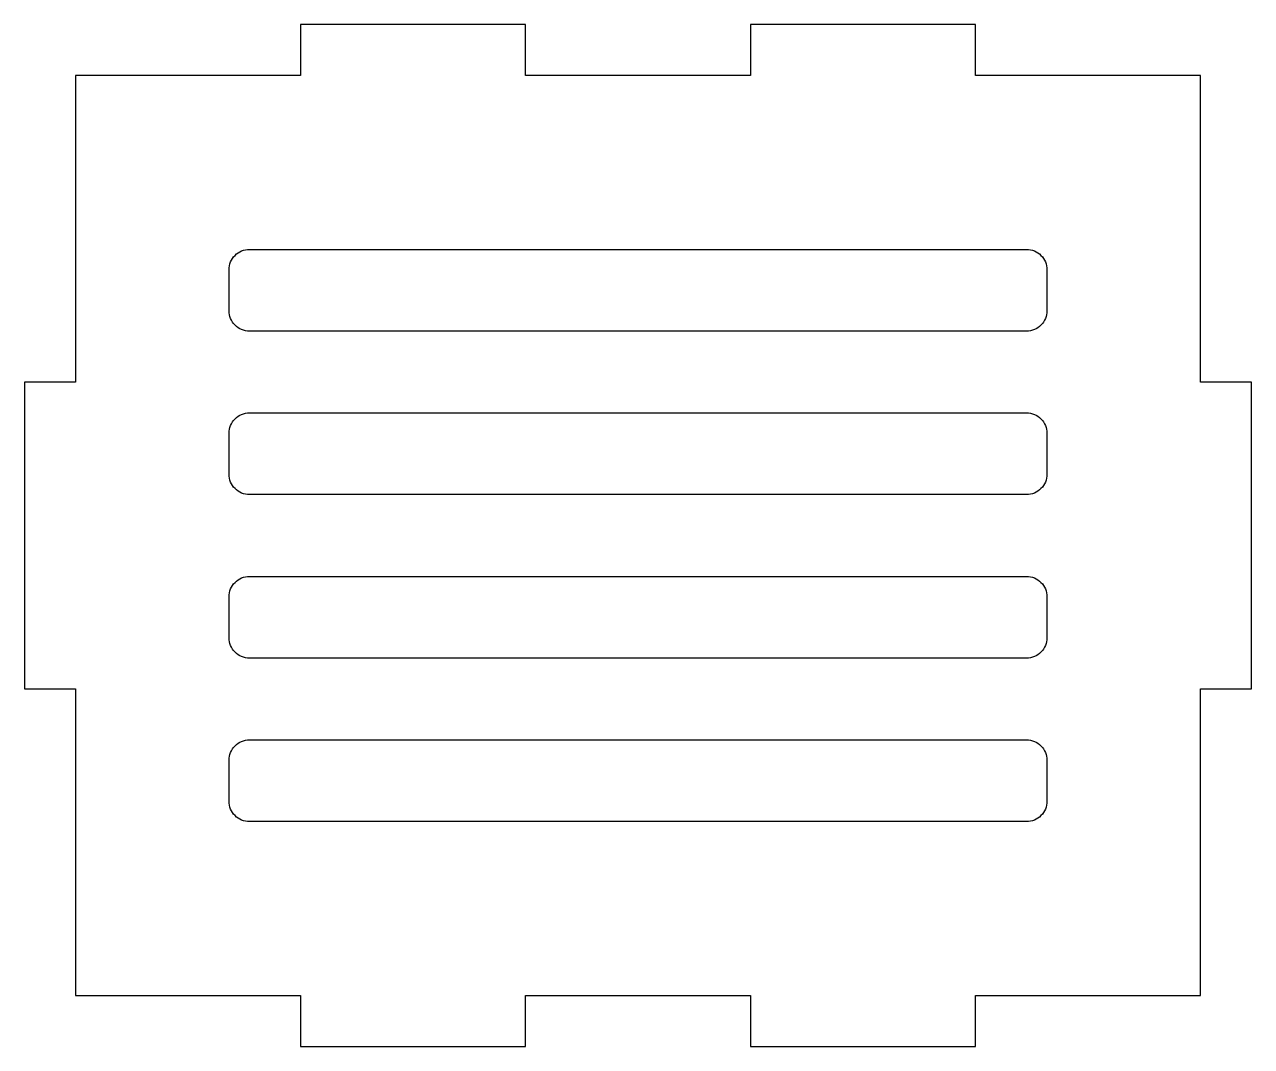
# Model space of a CAD drawing. Header units: millimetres. Extents: x -93 to 27, y -95 to 5.
import ezdxf

# ---------------------------------------------------------------- set-up
doc = ezdxf.new("R2010")
doc.units = ezdxf.units.MM

msp = doc.modelspace()

# ---------------------------------------------------------------- linework, layer by layer
msp.add_lwpolyline([(22, 0), (0, 0), (0, 5), (-22, 5), (-22, 0), (-44, 0), (-44, 5), (-66, 5), (-66, 0), (-88, 0), (-88, -30), (-93, -30), (-93, -60), (-88, -60), (-88, -90), (-66, -90), (-66, -95), (-44, -95), (-44, -90), (-22, -90), (-22, -95), (0, -95), (0, -90), (22, -90), (22, -60), (27, -60), (27, -30), (22, -30)], close=True)
for points in [[(-73, -23), (-73, -19, -0.414214), (-71, -17), (5, -17, -0.414214), (7, -19), (7, -23, -0.414214), (5, -25), (-71, -25, -0.414214)], [(-73, -39), (-73, -35, -0.414214), (-71, -33), (5, -33, -0.414214), (7, -35), (7, -39, -0.414214), (5, -41), (-71, -41, -0.414214)], [(-73, -55), (-73, -51, -0.414214), (-71, -49), (5, -49, -0.414214), (7, -51), (7, -55, -0.414214), (5, -57), (-71, -57, -0.414214)], [(-73, -71), (-73, -67, -0.414214), (-71, -65), (5, -65, -0.414214), (7, -67), (7, -71, -0.414214), (5, -73), (-71, -73, -0.414214)]]:
    msp.add_lwpolyline(points, format="xyb", close=True)

doc.saveas('drawing.dxf')
